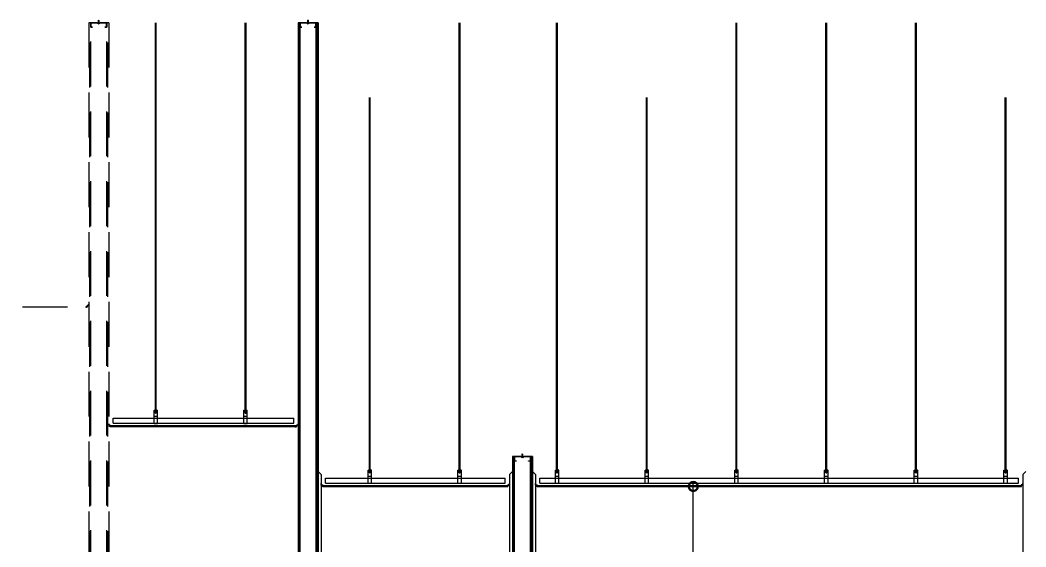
# Model space of a CAD drawing. Header units: millimetres. Extents: x 19868 to 801382, y -4805 to 85279.
# Drawn here: x 71949 to 82038, y 36723 to 42005 of the extents above; entities that cross this region are included whole.
import ezdxf

# ---------------------------------------------------------------- set-up
doc = ezdxf.new("R2010")
doc.units = ezdxf.units.MM
doc.header["$LTSCALE"] = 250
doc.linetypes.add('HID', pattern=[2.8, 1.8, -1])
doc.linetypes.add('HIDDEN', pattern=[9.525, 6.35, -3.175])
doc.layers.get('Defpoints').update_dxf_attribs({"color": 151})
for name, color, linetype in [('8입면선', 8, 'Continuous'), ('A-CEIL', 8, 'Continuous'), ('A-CEIL_EL', 8, 'Continuous'), ('A-ELE-4', 4, 'Continuous'), ('A-ETC-8', 8, 'Continuous'), ('A-FIN', 6, 'Continuous'), ('A-WALL-D', 7, 'Continuous'), ('A-방수', 1, 'HIDDEN'), ('GAGAM-DT', 7, 'Continuous'), ('ISL', 251, 'Continuous'), ('MO-S', 3, 'Continuous'), ('인테리어', 7, 'HIDDEN'), ('입면', 7, 'Continuous')]:
    doc.layers.add(name, color=color, linetype=linetype)
doc.layers.add('CK', color=221, linetype='Continuous', plot=False)
doc.layers.add('NOPLOT', color=191, linetype='Continuous', plot=False)
doc.styles.add('Gdim', font='')
doc.styles.get('Gdim').set_extended_font_data('Dotum')
doc.dimstyles.new('Gdim50', dxfattribs={"dimscale": 30, "dimtxt": 3, "dimasz": 6, "dimexe": 1.5, "dimexo": 2, "dimgap": 1, "dimtad": 1, "dimdec": 0, "dimzin": 0, "dimdsep": 46, "dimlunit": 6, "dimtxsty": 'Gdim', "dimblk": 'DOTSMALL', "dimcen": 1.5, "dimdle": 1.5, "dimclrd": 256, "dimclre": 256, "dimclrt": 256, "dimazin": 0, "dimtfac": 1, "dimtdec": 0, "dimtix": 1, "dimtmove": 2, "dimatfit": 3, "dimldrblk": 'DOTSMALL', "dimfxl": 1.5, "dimtolj": 1, "dimtzin": 0, "dimlwd": -1, "dimlwe": -1, "dimarcsym": 1})

# ---------------------------------------------------------------- blocks, each defined once
blk = doc.blocks.new('*U103')
at = {"layer": '8입면선', "color": 8}
for p, q in [((3316398, 472011), (3316398, 479561)), ((3316578, 472011), (3316578, 479561))]:
    blk.add_line(p, q, dxfattribs=at)
at = {"layer": 'A-WALL-D'}
for p, q in [((3316388, 479561), (3316388, 472011)), ((3316408, 479561), (3316388, 479561)), ((3316408, 472021), (3316408, 479561)), ((3316568, 472021), (3316568, 479561)), ((3316588, 479561), (3316568, 479561)), ((3316588, 479561), (3316588, 472011)), ((3316408, 472011), (3316388, 472011)), ((3316588, 472011), (3316568, 472011))]:
    blk.add_line(p, q, dxfattribs=at)
at = {"layer": 'CK', "linetype": 'Continuous'}
blk.add_line((3316473, 472011), (3316502, 472011), dxfattribs=at)
at = {"layer": 'GAGAM-DT', "color": 8}
for p, q in [((3316493, 479556), (3316483, 479556)), ((3316483, 479556), (3316483, 479552)), ((3316491, 479551), (3316484, 479551)), ((3316485, 479556), (3316485, 479587)), ((3316490, 479582), (3316485, 479587)), ((3316485, 479556), (3316485, 479551)), ((3316490, 479556), (3316490, 479582)), ((3316490, 479556), (3316490, 479551)), ((3316493, 479556), (3316493, 479552)), ((3316483, 472017), (3316483, 472021)), ((3316493, 472017), (3316483, 472017)), ((3316491, 472022), (3316484, 472022)), ((3316485, 472017), (3316485, 472022)), ((3316485, 472017), (3316485, 471986)), ((3316490, 471991), (3316485, 471986)), ((3316490, 472017), (3316490, 472022)), ((3316490, 472017), (3316490, 471991)), ((3316493, 472017), (3316493, 472021))]:
    blk.add_line(p, q, dxfattribs=at)
for centre, start, end in [((3316484, 479552), 180, 270), ((3316491, 479552), 270, 0), ((3316484, 472021), 90, 180), ((3316491, 472021), 0, 90)]:
    blk.add_arc(centre, 1.51, start, end, dxfattribs=at)
at = {"layer": '입면', "color": 6}
for p, q in [((3316408, 479516), (3316408, 479561)), ((3316408, 479561), (3316473, 479561)), ((3316472, 479560), (3316409, 479560)), ((3316409, 479560), (3316409, 479518)), ((3316477, 479554), (3316472, 479560)), ((3316473, 479561), (3316478, 479556)), ((3316498, 479554), (3316477, 479554)), ((3316478, 479556), (3316497, 479556)), ((3316497, 479556), (3316502, 479561)), ((3316503, 479560), (3316498, 479554)), ((3316502, 479561), (3316568, 479561)), ((3316566, 479560), (3316503, 479560)), ((3316566, 479518), (3316566, 479560)), ((3316568, 479561), (3316568, 479516)), ((3316425, 479516), (3316408, 479516)), ((3316409, 479518), (3316425, 479518)), ((3316425, 479518), (3316425, 479516)), ((3316550, 479516), (3316550, 479518)), ((3316550, 479518), (3316566, 479518)), ((3316568, 479516), (3316550, 479516)), ((3316425, 472056), (3316408, 472056)), ((3316408, 472056), (3316408, 472011)), ((3316409, 472013), (3316409, 472055)), ((3316409, 472055), (3316425, 472055)), ((3316425, 472055), (3316425, 472056)), ((3316568, 472056), (3316550, 472056)), ((3316550, 472056), (3316550, 472055)), ((3316550, 472055), (3316566, 472055)), ((3316566, 472055), (3316566, 472013)), ((3316568, 472011), (3316568, 472056)), ((3316408, 472011), (3316473, 472011)), ((3316472, 472013), (3316409, 472013)), ((3316477, 472018), (3316472, 472013)), ((3316473, 472011), (3316478, 472017)), ((3316498, 472018), (3316477, 472018)), ((3316478, 472017), (3316497, 472017)), ((3316497, 472017), (3316502, 472011)), ((3316503, 472013), (3316498, 472018)), ((3316502, 472011), (3316568, 472011)), ((3316566, 472013), (3316503, 472013))]:
    blk.add_line(p, q, dxfattribs=at)
blk = doc.blocks.new('*U104')
at = {"layer": '8입면선', "color": 8}
for p, q in [((3316398, 472011), (3316398, 475211)), ((3316578, 472011), (3316578, 475211))]:
    blk.add_line(p, q, dxfattribs=at)
at = {"layer": 'A-WALL-D'}
for p, q in [((3316388, 475211), (3316388, 472011)), ((3316408, 475211), (3316388, 475211)), ((3316408, 472021), (3316408, 475211)), ((3316568, 472021), (3316568, 475211)), ((3316588, 475211), (3316568, 475211)), ((3316588, 475211), (3316588, 472011)), ((3316408, 472011), (3316388, 472011)), ((3316588, 472011), (3316568, 472011))]:
    blk.add_line(p, q, dxfattribs=at)
at = {"layer": 'CK', "linetype": 'Continuous'}
blk.add_line((3316473, 472011), (3316502, 472011), dxfattribs=at)
at = {"layer": 'GAGAM-DT', "color": 8}
for p, q in [((3316493, 475206), (3316483, 475206)), ((3316483, 475206), (3316483, 475202)), ((3316492, 475201), (3316485, 475201)), ((3316486, 475206), (3316486, 475237)), ((3316491, 475231), (3316486, 475237)), ((3316486, 475206), (3316486, 475201)), ((3316491, 475206), (3316491, 475231)), ((3316491, 475206), (3316491, 475201)), ((3316493, 475206), (3316493, 475202)), ((3316483, 472017), (3316483, 472021)), ((3316493, 472017), (3316483, 472017)), ((3316491, 472022), (3316484, 472022)), ((3316485, 472017), (3316485, 472022)), ((3316485, 472017), (3316485, 471986)), ((3316490, 471991), (3316485, 471986)), ((3316490, 472017), (3316490, 472022)), ((3316490, 472017), (3316490, 471991)), ((3316493, 472017), (3316493, 472021))]:
    blk.add_line(p, q, dxfattribs=at)
for centre, start, end in [((3316485, 475202), 180, 270), ((3316492, 475202), 270, 0), ((3316484, 472021), 90, 180), ((3316491, 472021), 0, 90)]:
    blk.add_arc(centre, 1.51, start, end, dxfattribs=at)
at = {"layer": '입면', "color": 6}
for p, q in [((3316408, 475166), (3316408, 475211)), ((3316408, 475211), (3316473, 475211)), ((3316473, 475210), (3316409, 475210)), ((3316409, 475210), (3316409, 475168)), ((3316473, 475211), (3316478, 475206)), ((3316478, 475204), (3316473, 475210)), ((3316478, 475206), (3316498, 475206)), ((3316498, 475204), (3316478, 475204)), ((3316498, 475206), (3316503, 475211)), ((3316503, 475210), (3316498, 475204)), ((3316503, 475211), (3316568, 475211)), ((3316567, 475210), (3316503, 475210)), ((3316567, 475168), (3316567, 475210)), ((3316568, 475211), (3316568, 475166)), ((3316426, 475166), (3316408, 475166)), ((3316409, 475168), (3316426, 475168)), ((3316426, 475168), (3316426, 475166)), ((3316550, 475166), (3316550, 475168)), ((3316550, 475168), (3316567, 475168)), ((3316568, 475166), (3316550, 475166)), ((3316425, 472056), (3316408, 472056)), ((3316408, 472056), (3316408, 472011)), ((3316409, 472013), (3316409, 472055)), ((3316409, 472055), (3316425, 472055)), ((3316425, 472055), (3316425, 472056)), ((3316568, 472056), (3316550, 472056)), ((3316550, 472056), (3316550, 472055)), ((3316550, 472055), (3316566, 472055)), ((3316566, 472055), (3316566, 472013)), ((3316568, 472011), (3316568, 472056)), ((3316408, 472011), (3316473, 472011)), ((3316472, 472013), (3316409, 472013)), ((3316477, 472018), (3316472, 472013)), ((3316473, 472011), (3316478, 472017)), ((3316498, 472018), (3316477, 472018)), ((3316478, 472017), (3316497, 472017)), ((3316497, 472017), (3316502, 472011)), ((3316503, 472013), (3316498, 472018)), ((3316502, 472011), (3316568, 472011)), ((3316566, 472013), (3316503, 472013))]:
    blk.add_line(p, q, dxfattribs=at)
blk = doc.blocks.new('_DotSmall')
at = {"color": 0, "linetype": 'ByBlock', "const_width": 0.5}
blk.add_lwpolyline([(-0.0625, 0, 1), (0.0625, 0, 1)], format="xyb", close=True, dxfattribs=at)
blk = doc.blocks.new('*D252')
at = {"layer": 'CK', "transparency": 16777216}
for p, q in [((78840, 37329), (78657, 37329)), ((78702, 34284), (78702, 37374)), ((78840, 34329), (78657, 34329))]:
    blk.add_line(p, q, dxfattribs=at)
at = {"layer": 'Defpoints', "color": 0, "transparency": 16777216}
for p in [(78702, 37329), (78900, 37329), (78900, 34329)]:
    blk.add_point(p, dxfattribs=at)
at = {"layer": 'CK', "transparency": 16777216, "xscale": 180, "yscale": 180, "zscale": 180}
for p, rotation in [((78702, 37329), 90), ((78702, 34329), 270)]:
    blk.add_blockref('_DotSmall', p, dxfattribs=dict(at, rotation=rotation))
at = {"layer": 'CK', "transparency": 16777216, "insert": (78618, 35829), "char_height": 90, "attachment_point": 5, "rotation": 90, "style": 'Gdim'}
blk.add_mtext('\\A1;3,000', dxfattribs=at)
blk = doc.blocks.new('*U254')
at = {"layer": 'A-ELE-4'}
blk.add_line((1920, 150), (30, 150), dxfattribs=at)
at = {"layer": 'A-ETC-8'}
for p, q in [((0, 3300), (30, 3270)), ((30, 3270), (30, 41)), ((1950, 3300), (1920, 3270)), ((1920, 3270), (1920, 41)), ((30, 141), (1920, 141)), ((1920, 141), (1920, 150)), ((29, 0), (0, 29)), ((41, 30), (30, 41)), ((41, 30), (1909, 30)), ((1909, 30), (1920, 41)), ((1921, 0), (1950, 29))]:
    blk.add_line(p, q, dxfattribs=at)
at = {"layer": 'A-방수'}
for p, q in [((0, 1280), (15, 1280)), ((15, 1280), (15, 35)), ((1950, 1280), (1935, 1280)), ((1935, 1280), (1935, 35)), ((35, 15), (15, 35)), ((35, 15), (1915, 15)), ((1915, 15), (1935, 35))]:
    blk.add_line(p, q, dxfattribs=at)
blk = doc.blocks.new('*U255')
at = {"layer": 'A-ELE-4'}
blk.add_line((4920, 150), (30, 150), dxfattribs=at)
at = {"layer": 'A-ETC-8'}
for p, q in [((0, 3300), (30, 3270)), ((30, 3270), (30, 41)), ((4950, 3300), (4920, 3270)), ((4920, 3270), (4920, 41)), ((30, 141), (4920, 141)), ((4920, 141), (4920, 150)), ((29, 0), (0, 29)), ((41, 30), (30, 41)), ((41, 30), (4909, 30)), ((4909, 30), (4920, 41)), ((4921, 0), (4950, 29))]:
    blk.add_line(p, q, dxfattribs=at)
at = {"layer": 'A-방수'}
for p, q in [((0, 1280), (15, 1280)), ((15, 1280), (15, 35)), ((4950, 1280), (4935, 1280)), ((4935, 1280), (4935, 35)), ((35, 15), (15, 35)), ((35, 15), (4915, 15)), ((4915, 15), (4935, 35))]:
    blk.add_line(p, q, dxfattribs=at)

msp = doc.modelspace()

# ---------------------------------------------------------------- linework, layer by layer
at = {"layer": 'A-CEIL'}
for p, q in [((72861.3, 37939.2, 0), (74715.1, 37938.9, 0)), ((72861.3, 37929.2, 0), (74715.1, 37928.9, 0)), ((74991.3, 37338.9, 0), (76835.1, 37338.7, 0)), ((74991.3, 37328.9, 0), (76835.1, 37328.7, 0)), ((77141.3, 37338.9, 0), (81985.1, 37338.7, 0)), ((77141.3, 37328.9, 0), (81985.1, 37328.7, 0))]:
    msp.add_line(p, q, dxfattribs=at)
at = {"layer": 'A-CEIL_EL'}
for p, q in [((73306.3, 38065), (73306.3, 41978.9, 0)), ((73315.3, 38065), (73315.3, 41978.9, 0)), ((74206.3, 38065), (74206.3, 41978.9, 0)), ((74215.3, 38065), (74215.3, 41978.9, 0)), ((76353.4, 37464.7), (76353.4, 41978.9, 0)), ((76362.4, 37464.7), (76362.4, 41978.9, 0)), ((77331.3, 37464.7), (77331.3, 41978.9, 0)), ((77340.3, 37464.7), (77340.3, 41978.9, 0)), ((79131.3, 37464.7), (79131.3, 41978.9, 0)), ((79140.3, 37464.7), (79140.3, 41978.9, 0)), ((80031.3, 37464.7), (80031.3, 41978.9, 0)), ((80040.3, 37464.7), (80040.3, 41978.9, 0)), ((80931.3, 37464.7), (80931.3, 41978.9, 0)), ((80940.3, 37464.7), (80940.3, 41978.9, 0)), ((75453.4, 37464.7), (75453.4, 41228.9, 0)), ((75462.4, 37464.7), (75462.4, 41228.9, 0)), ((78231.3, 37464.7), (78231.3, 41228.9, 0)), ((78240.3, 37464.7), (78240.3, 41228.9, 0)), ((81831.3, 37464.7), (81831.3, 41228.9, 0)), ((81840.3, 37464.7), (81840.3, 41228.9, 0)), ((73293.3, 37961), (73293.3, 38092.2)), ((73293.3, 38092.2), (73328.3, 38092.2)), ((73293.3, 38091), (73328.3, 38091)), ((73297.4, 38093.7), (73324.3, 38093.7)), ((73297.4, 38093.7), (73297.4, 38092.2)), ((73297.4, 38091), (73297.4, 38089.5)), ((73297.4, 38089.5), (73324.3, 38089.5)), ((73301.3, 38098.7), (73320.4, 38098.7)), ((73301.3, 38098.7), (73301.3, 38093.7)), ((73301.3, 38089.5), (73301.3, 38084.5)), ((73301.3, 38084.5), (73320.4, 38084.5)), ((73306.3, 38065), (73306.3, 38084.5)), ((73315.3, 38065), (73315.3, 38084.5)), ((73320.4, 38098.7), (73320.4, 38093.7)), ((73320.4, 38089.5), (73320.4, 38084.5)), ((73324.3, 38093.7), (73324.3, 38092.2)), ((73324.3, 38091), (73324.3, 38089.5)), ((73328.3, 37961), (73328.3, 38092.2)), ((74193.3, 37961), (74193.3, 38092.2)), ((74193.3, 38092.2), (74228.3, 38092.2)), ((74193.3, 38091), (74228.3, 38091)), ((74197.4, 38093.7), (74224.3, 38093.7)), ((74197.4, 38093.7), (74197.4, 38092.2)), ((74197.4, 38091), (74197.4, 38089.5)), ((74197.4, 38089.5), (74224.3, 38089.5)), ((74201.3, 38098.7), (74220.4, 38098.7)), ((74201.3, 38098.7), (74201.3, 38093.7)), ((74201.3, 38089.5), (74201.3, 38084.5)), ((74201.3, 38084.5), (74220.4, 38084.5)), ((74206.3, 38065), (74206.3, 38084.5)), ((74215.3, 38065), (74215.3, 38084.5)), ((74220.4, 38098.7), (74220.4, 38093.7)), ((74220.4, 38089.5), (74220.4, 38084.5)), ((74224.3, 38093.7), (74224.3, 38092.2)), ((74224.3, 38091), (74224.3, 38089.5)), ((74228.3, 37961), (74228.3, 38092.2)), ((72881.2, 38012.2), (74695.2, 38011.9)), ((72881.2, 37962.2), (72881.2, 38012.2)), ((72881.2, 37962.2), (74695.2, 37961.9)), ((73293.3, 38032.7), (73328.3, 38032.7)), ((73293.3, 38012.2), (73328.3, 38012.2)), ((73293.3, 37962.2), (73328.3, 37962.2)), ((73293.3, 37961), (73328.3, 37961)), ((74193.3, 38032.7), (74228.3, 38032.7)), ((74193.3, 38012.2), (74228.3, 38012.2)), ((74193.3, 37962.2), (74228.3, 37962.2)), ((74193.3, 37961), (74228.3, 37961)), ((74695.2, 37961.9), (74695.2, 38011.9)), ((75440.4, 37360.7), (75440.4, 37491.9)), ((75440.4, 37491.9), (75475.4, 37491.9)), ((75440.4, 37490.7), (75475.4, 37490.7)), ((75440.4, 37432.4), (75475.4, 37432.4)), ((75444.4, 37493.4), (75471.3, 37493.4)), ((75444.4, 37493.4), (75444.4, 37491.9)), ((75444.4, 37490.7), (75444.4, 37489.2)), ((75444.4, 37489.2), (75471.3, 37489.2)), ((75448.3, 37498.4), (75467.4, 37498.4)), ((75448.3, 37498.4), (75448.3, 37493.4)), ((75448.3, 37489.2), (75448.3, 37484.2)), ((75448.3, 37484.2), (75467.4, 37484.2)), ((75453.4, 37464.7), (75453.4, 37484.2)), ((75462.4, 37464.7), (75462.4, 37484.2)), ((75467.4, 37498.4), (75467.4, 37493.4)), ((75467.4, 37489.2), (75467.4, 37484.2)), ((75471.3, 37493.4), (75471.3, 37491.9)), ((75471.3, 37490.7), (75471.3, 37489.2)), ((75475.4, 37360.7), (75475.4, 37491.9)), ((76340.4, 37360.7), (76340.4, 37491.9)), ((76340.4, 37491.9), (76375.4, 37491.9)), ((76340.4, 37490.7), (76375.4, 37490.7)), ((76340.4, 37432.4), (76375.4, 37432.4)), ((76344.4, 37493.4), (76371.3, 37493.4)), ((76344.4, 37493.4), (76344.4, 37491.9)), ((76344.4, 37490.7), (76344.4, 37489.2)), ((76344.4, 37489.2), (76371.3, 37489.2)), ((76348.3, 37498.4), (76367.4, 37498.4)), ((76348.3, 37498.4), (76348.3, 37493.4)), ((76348.3, 37489.2), (76348.3, 37484.2)), ((76348.3, 37484.2), (76367.4, 37484.2)), ((76353.4, 37464.7), (76353.4, 37484.2)), ((76362.4, 37464.7), (76362.4, 37484.2)), ((76367.4, 37498.4), (76367.4, 37493.4)), ((76367.4, 37489.2), (76367.4, 37484.2)), ((76371.3, 37493.4), (76371.3, 37491.9)), ((76371.3, 37490.7), (76371.3, 37489.2)), ((76375.4, 37360.7), (76375.4, 37491.9)), ((77318.3, 37360.7), (77318.3, 37491.9)), ((77318.3, 37491.9), (77353.3, 37491.9)), ((77318.3, 37490.7), (77353.3, 37490.7)), ((77318.3, 37432.4), (77353.3, 37432.4)), ((77322.4, 37493.4), (77349.3, 37493.4)), ((77322.4, 37493.4), (77322.4, 37491.9)), ((77322.4, 37490.7), (77322.4, 37489.2)), ((77322.4, 37489.2), (77349.3, 37489.2)), ((77326.3, 37498.4), (77345.4, 37498.4)), ((77326.3, 37498.4), (77326.3, 37493.4)), ((77326.3, 37489.2), (77326.3, 37484.2)), ((77326.3, 37484.2), (77345.4, 37484.2)), ((77331.3, 37464.7), (77331.3, 37484.2)), ((77340.3, 37464.7), (77340.3, 37484.2)), ((77345.4, 37498.4), (77345.4, 37493.4)), ((77345.4, 37489.2), (77345.4, 37484.2)), ((77349.3, 37493.4), (77349.3, 37491.9)), ((77349.3, 37490.7), (77349.3, 37489.2)), ((77353.3, 37360.7), (77353.3, 37491.9)), ((78218.3, 37360.7), (78218.3, 37491.9)), ((78218.3, 37491.9), (78253.3, 37491.9)), ((78218.3, 37490.7), (78253.3, 37490.7)), ((78218.3, 37432.4), (78253.3, 37432.4)), ((78222.4, 37493.4), (78249.3, 37493.4)), ((78222.4, 37493.4), (78222.4, 37491.9)), ((78222.4, 37490.7), (78222.4, 37489.2)), ((78222.4, 37489.2), (78249.3, 37489.2)), ((78226.3, 37498.4), (78245.4, 37498.4)), ((78226.3, 37498.4), (78226.3, 37493.4)), ((78226.3, 37489.2), (78226.3, 37484.2)), ((78226.3, 37484.2), (78245.4, 37484.2)), ((78231.3, 37464.7), (78231.3, 37484.2)), ((78240.3, 37464.7), (78240.3, 37484.2)), ((78245.4, 37498.4), (78245.4, 37493.4)), ((78245.4, 37489.2), (78245.4, 37484.2)), ((78249.3, 37493.4), (78249.3, 37491.9)), ((78249.3, 37490.7), (78249.3, 37489.2)), ((78253.3, 37360.7), (78253.3, 37491.9)), ((79118.3, 37360.7), (79118.3, 37491.9)), ((79118.3, 37491.9), (79153.3, 37491.9)), ((79118.3, 37490.7), (79153.3, 37490.7)), ((79118.3, 37432.4), (79153.3, 37432.4)), ((79122.4, 37493.4), (79149.3, 37493.4)), ((79122.4, 37493.4), (79122.4, 37491.9)), ((79122.4, 37490.7), (79122.4, 37489.2)), ((79122.4, 37489.2), (79149.3, 37489.2)), ((79126.3, 37498.4), (79145.4, 37498.4)), ((79126.3, 37498.4), (79126.3, 37493.4)), ((79126.3, 37489.2), (79126.3, 37484.2)), ((79126.3, 37484.2), (79145.4, 37484.2)), ((79131.3, 37464.7), (79131.3, 37484.2)), ((79140.3, 37464.7), (79140.3, 37484.2)), ((79145.4, 37498.4), (79145.4, 37493.4)), ((79145.4, 37489.2), (79145.4, 37484.2)), ((79149.3, 37493.4), (79149.3, 37491.9)), ((79149.3, 37490.7), (79149.3, 37489.2)), ((79153.3, 37360.7), (79153.3, 37491.9)), ((80018.3, 37360.7), (80018.3, 37491.9)), ((80018.3, 37491.9), (80053.3, 37491.9)), ((80018.3, 37490.7), (80053.3, 37490.7)), ((80018.3, 37432.4), (80053.3, 37432.4)), ((80022.4, 37493.4), (80049.3, 37493.4)), ((80022.4, 37493.4), (80022.4, 37491.9)), ((80022.4, 37490.7), (80022.4, 37489.2)), ((80022.4, 37489.2), (80049.3, 37489.2)), ((80026.3, 37498.4), (80045.4, 37498.4)), ((80026.3, 37498.4), (80026.3, 37493.4)), ((80026.3, 37489.2), (80026.3, 37484.2)), ((80026.3, 37484.2), (80045.4, 37484.2)), ((80031.3, 37464.7), (80031.3, 37484.2)), ((80040.3, 37464.7), (80040.3, 37484.2)), ((80045.4, 37498.4), (80045.4, 37493.4)), ((80045.4, 37489.2), (80045.4, 37484.2)), ((80049.3, 37493.4), (80049.3, 37491.9)), ((80049.3, 37490.7), (80049.3, 37489.2)), ((80053.3, 37360.7), (80053.3, 37491.9)), ((80918.3, 37360.7), (80918.3, 37491.9)), ((80918.3, 37491.9), (80953.3, 37491.9)), ((80918.3, 37490.7), (80953.3, 37490.7)), ((80918.3, 37432.4), (80953.3, 37432.4)), ((80922.4, 37493.4), (80949.3, 37493.4)), ((80922.4, 37493.4), (80922.4, 37491.9)), ((80922.4, 37490.7), (80922.4, 37489.2)), ((80922.4, 37489.2), (80949.3, 37489.2)), ((80926.3, 37498.4), (80945.4, 37498.4)), ((80926.3, 37498.4), (80926.3, 37493.4)), ((80926.3, 37489.2), (80926.3, 37484.2)), ((80926.3, 37484.2), (80945.4, 37484.2)), ((80931.3, 37464.7), (80931.3, 37484.2)), ((80940.3, 37464.7), (80940.3, 37484.2)), ((80945.4, 37498.4), (80945.4, 37493.4)), ((80945.4, 37489.2), (80945.4, 37484.2)), ((80949.3, 37493.4), (80949.3, 37491.9)), ((80949.3, 37490.7), (80949.3, 37489.2)), ((80953.3, 37360.7), (80953.3, 37491.9)), ((81818.3, 37360.7), (81818.3, 37491.9)), ((81818.3, 37491.9), (81853.3, 37491.9)), ((81818.3, 37490.7), (81853.3, 37490.7)), ((81818.3, 37432.4), (81853.3, 37432.4)), ((81822.4, 37493.4), (81849.3, 37493.4)), ((81822.4, 37493.4), (81822.4, 37491.9)), ((81822.4, 37490.7), (81822.4, 37489.2)), ((81822.4, 37489.2), (81849.3, 37489.2)), ((81826.3, 37498.4), (81845.4, 37498.4)), ((81826.3, 37498.4), (81826.3, 37493.4)), ((81826.3, 37489.2), (81826.3, 37484.2)), ((81826.3, 37484.2), (81845.4, 37484.2)), ((81831.3, 37464.7), (81831.3, 37484.2)), ((81840.3, 37464.7), (81840.3, 37484.2)), ((81845.4, 37498.4), (81845.4, 37493.4)), ((81845.4, 37489.2), (81845.4, 37484.2)), ((81849.3, 37493.4), (81849.3, 37491.9)), ((81849.3, 37490.7), (81849.3, 37489.2)), ((81853.3, 37360.7), (81853.3, 37491.9)), ((75011.2, 37411.9), (76815.2, 37411.7)), ((75011.2, 37361.9), (75011.2, 37411.9)), ((75011.2, 37361.9), (76815.2, 37361.7)), ((75440.4, 37411.9), (75475.4, 37411.9)), ((75440.4, 37361.9), (75475.4, 37361.9)), ((75440.4, 37360.7), (75475.4, 37360.7)), ((76340.4, 37411.9), (76375.4, 37411.9)), ((76340.4, 37361.9), (76375.4, 37361.9)), ((76340.4, 37360.7), (76375.4, 37360.7)), ((76815.2, 37361.7), (76815.2, 37411.7)), ((77161.2, 37411.9), (81965.2, 37411.7)), ((77161.2, 37361.9), (77161.2, 37411.9)), ((77161.2, 37361.9), (81965.2, 37361.7)), ((77318.3, 37411.9), (77353.3, 37411.9)), ((77318.3, 37361.9), (77353.3, 37361.9)), ((77318.3, 37360.7), (77353.3, 37360.7)), ((78218.3, 37411.9), (78253.3, 37411.9)), ((78218.3, 37361.9), (78253.3, 37361.9)), ((78218.3, 37360.7), (78253.3, 37360.7)), ((79118.3, 37411.9), (79153.3, 37411.9)), ((79118.3, 37361.9), (79153.3, 37361.9)), ((79118.3, 37360.7), (79153.3, 37360.7)), ((80018.3, 37411.9), (80053.3, 37411.9)), ((80018.3, 37361.9), (80053.3, 37361.9)), ((80018.3, 37360.7), (80053.3, 37360.7)), ((80918.3, 37411.9), (80953.3, 37411.9)), ((80918.3, 37361.9), (80953.3, 37361.9)), ((80918.3, 37360.7), (80953.3, 37360.7)), ((81818.3, 37411.9), (81853.3, 37411.9)), ((81818.3, 37361.9), (81853.3, 37361.9)), ((81818.3, 37360.7), (81853.3, 37360.7)), ((81965.2, 37361.7), (81965.2, 37411.7))]:
    msp.add_line(p, q, dxfattribs=at)
for centre in [(73310.8, 38076.5), (74210.8, 38076.5), (75457.9, 37476.3), (76357.9, 37476.3), (77335.8, 37476.3), (78235.8, 37476.3), (79135.8, 37476.3), (80035.8, 37476.3), (80935.8, 37476.3), (81835.8, 37476.3)]:
    msp.add_arc(centre, 12.4, 248.71498, 291.28502, dxfattribs=at)
at = {"layer": 'A-WALL-D'}
for p, q in [((72658.2, 41978.9), (72638.2, 41978.9)), ((72838.2, 41978.9), (72818.2, 41978.9))]:
    msp.add_line(p, q, dxfattribs=at)
at = {"layer": 'GAGAM-DT', "color": 8}
for p, q in [((72743.3, 41973.1), (72733.4, 41973.1)), ((72733.4, 41973.1), (72733.4, 41969.6)), ((72735.9, 41973.1), (72735.9, 42004.5)), ((72740.9, 41999), (72735.9, 42004.5)), ((72735.9, 41973.1), (72735.9, 41968.1)), ((72740.9, 41973.1), (72740.9, 41999)), ((72740.9, 41973.1), (72740.9, 41968.1)), ((72743.3, 41973.1), (72743.3, 41969.6)), ((72741.8, 41968.1), (72734.9, 41968.1))]:
    msp.add_line(p, q, dxfattribs=at)
for centre, start, end in [((72734.9, 41969.6), 180, 270), ((72741.8, 41969.6), 270, 0)]:
    msp.add_arc(centre, 1.51, start, end, dxfattribs=at)
at = {"layer": 'ISL'}
for p, q in [((72861.3, 37929.2), (72861.3, 37939.2)), ((74715.1, 37928.9), (74715.1, 37938.9)), ((74991.3, 37328.9), (74991.3, 37338.9)), ((76835.1, 37328.7), (76835.1, 37338.7)), ((77141.3, 37328.9), (77141.3, 37338.9)), ((81985.1, 37328.7), (81985.1, 37338.7))]:
    msp.add_line(p, q, dxfattribs=at)
at = {"layer": 'MO-S'}
for p, q in [((72843, 37950.3), (72834.9, 37950.3)), ((74733.4, 37950.1), (74741.5, 37950.1)), ((74973, 37350.1), (74964.9, 37350.1)), ((76853.4, 37349.9), (76861.5, 37349.9)), ((77123, 37350.1), (77114.9, 37350.1)), ((82003.4, 37349.9), (82011.5, 37349.9))]:
    msp.add_line(p, q, dxfattribs=at)
at = {"layer": 'MO-S', "elevation": 0}
for points in [[(72838.2, 37958), (72839.4, 37958), (72839.4, 37944.2), (72854.4, 37944.2), (72854.4, 37929.2), (72868.2, 37929.2), (72868.2, 37928), (72853.2, 37928), (72853.2, 37943), (72838.2, 37943)], [(74738.2, 37957.7), (74737, 37957.7), (74737, 37943.9), (74722, 37943.9), (74722, 37928.9), (74708.2, 37928.9), (74708.2, 37927.7), (74723.2, 37927.7), (74723.2, 37942.7), (74738.2, 37942.7)], [(74968.2, 37357.7), (74969.4, 37357.7), (74969.4, 37343.9), (74984.4, 37343.9), (74984.4, 37328.9), (74998.2, 37328.9), (74998.2, 37327.7), (74983.2, 37327.7), (74983.2, 37342.7), (74968.2, 37342.7)], [(76858.2, 37357.5), (76857, 37357.5), (76857, 37343.7), (76842, 37343.7), (76842, 37328.7), (76828.2, 37328.7), (76828.2, 37327.5), (76843.2, 37327.5), (76843.2, 37342.5), (76858.2, 37342.5)], [(77118.2, 37357.7), (77119.4, 37357.7), (77119.4, 37343.9), (77134.4, 37343.9), (77134.4, 37328.9), (77148.2, 37328.9), (77148.2, 37327.7), (77133.2, 37327.7), (77133.2, 37342.7), (77118.2, 37342.7)], [(82008.2, 37357.5), (82007, 37357.5), (82007, 37343.7), (81992, 37343.7), (81992, 37328.7), (81978.2, 37328.7), (81978.2, 37327.5), (81993.2, 37327.5), (81993.2, 37342.5), (82008.2, 37342.5)]]:
    msp.add_lwpolyline(points, close=True, dxfattribs=at)
at = {"layer": 'NOPLOT'}
for p, q in [((72854.4, 37929.2), (72838.2, 37929.2)), ((74984.4, 37328.9), (74968.2, 37328.9)), ((77134.4, 37328.9), (77118.2, 37328.9))]:
    msp.add_line(p, q, dxfattribs=at)
at = {"layer": '인테리어', "linetype": 'HID'}
for p, q in [((72638.2, 41978.9), (72638.2, 34328.9)), ((72838.2, 41978.9), (72838.2, 34328.9)), ((72633.4, 39150.1, 0), (72641.5, 39150.1, 0))]:
    msp.add_line(p, q, dxfattribs=at)
at = {"layer": '인테리어', "color": 8, "linetype": 'HID'}
for p, q in [((72648.2, 34328.9), (72648.2, 41978.9)), ((72658.2, 34338.9), (72658.2, 41978.9)), ((72818.2, 34338.9), (72818.2, 41978.9)), ((72828.2, 34328.9), (72828.2, 41978.9))]:
    msp.add_line(p, q, dxfattribs=at)
at = {"layer": '인테리어', "linetype": 'HID', "elevation": 0}
msp.add_lwpolyline([(72638.2, 39157.7), (72637, 39157.7), (72637, 39143.9), (72622, 39143.9), (72622, 39128.9), (72608.2, 39128.9), (72608.2, 39127.7), (72623.2, 39127.7), (72623.2, 39142.7), (72638.2, 39142.7)], close=True, dxfattribs=at)
msp.add_lwpolyline([(57974.5, 39129.2), (72622, 39128.9)], dxfattribs=at)
at = {"layer": '입면', "color": 6}
for p, q in [((72658.2, 41933.9), (72658.2, 41978.9)), ((72658.2, 41978.9), (72723.5, 41978.9)), ((72723, 41977.7), (72659.4, 41977.7)), ((72659.4, 41977.7), (72659.4, 41935.1)), ((72728, 41971.9), (72723, 41977.7)), ((72723.5, 41978.9), (72728.5, 41973.1)), ((72748.4, 41971.9), (72728, 41971.9)), ((72728.5, 41973.1), (72747.9, 41973.1)), ((72747.9, 41973.1), (72752.9, 41978.9)), ((72753.4, 41977.7), (72748.4, 41971.9)), ((72752.9, 41978.9), (72818.2, 41978.9)), ((72817, 41977.7), (72753.4, 41977.7)), ((72817, 41935.1), (72817, 41977.7)), ((72818.2, 41978.9), (72818.2, 41933.9)), ((72676, 41933.9), (72658.2, 41933.9)), ((72659.4, 41935.1), (72676, 41935.1)), ((72676, 41935.1), (72676, 41933.9)), ((72800.4, 41933.9), (72800.4, 41935.1)), ((72800.4, 41935.1), (72817, 41935.1)), ((72818.2, 41933.9), (72800.4, 41933.9))]:
    msp.add_line(p, q, dxfattribs=at)

# ---------------------------------------------------------------- block references
at = {"layer": 'A-FIN'}
for name, p in [('*U254', (74938.2, 34178.9)), ('*U255', (77088.2, 34178.9))]:
    msp.add_blockref(name, p, dxfattribs=at)
at = {"layer": 'A-WALL-D'}
for name, p in [('*U103', (-3241649.4, -437582.5)), ('*U104', (-3239499.4, -437582.5))]:
    msp.add_blockref(name, p, dxfattribs=at)

# ---------------------------------------------------------------- dimensions: what is measured, and where the dimension line sits
at = {"layer": 'CK'}
dim = msp.add_linear_dim(base=(78702, 37328.9), p1=(78900.2, 34328.9), p2=(78900.2, 37328.9), angle=90, dimstyle='Gdim50', dxfattribs=at)
dim.commit()
dim.dimension.update_dxf_attribs({"geometry": '*D252', "text_midpoint": (78618.2, 35828.9)})

doc.saveas('drawing.dxf')
